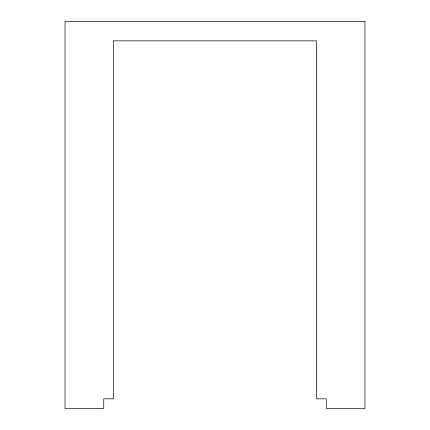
<?xml version="1.0" encoding="UTF-8"?>
<svg xmlns="http://www.w3.org/2000/svg" width="430" height="430" viewBox="0 0 430 430"><rect width="100%" height="100%" fill="white"/><g stroke="black" fill="none" stroke-linecap="round" stroke-linejoin="round"><path stroke-width="0.64" d="M364.962 21.5L65.037 21.5L65.037 408.5L103.737 408.5L103.737 398.825L113.412 398.825L113.412 40.85L316.587 40.85L316.587 398.825L326.262 398.825L326.262 408.5L364.962 408.5L364.962 21.5"/></g></svg>
